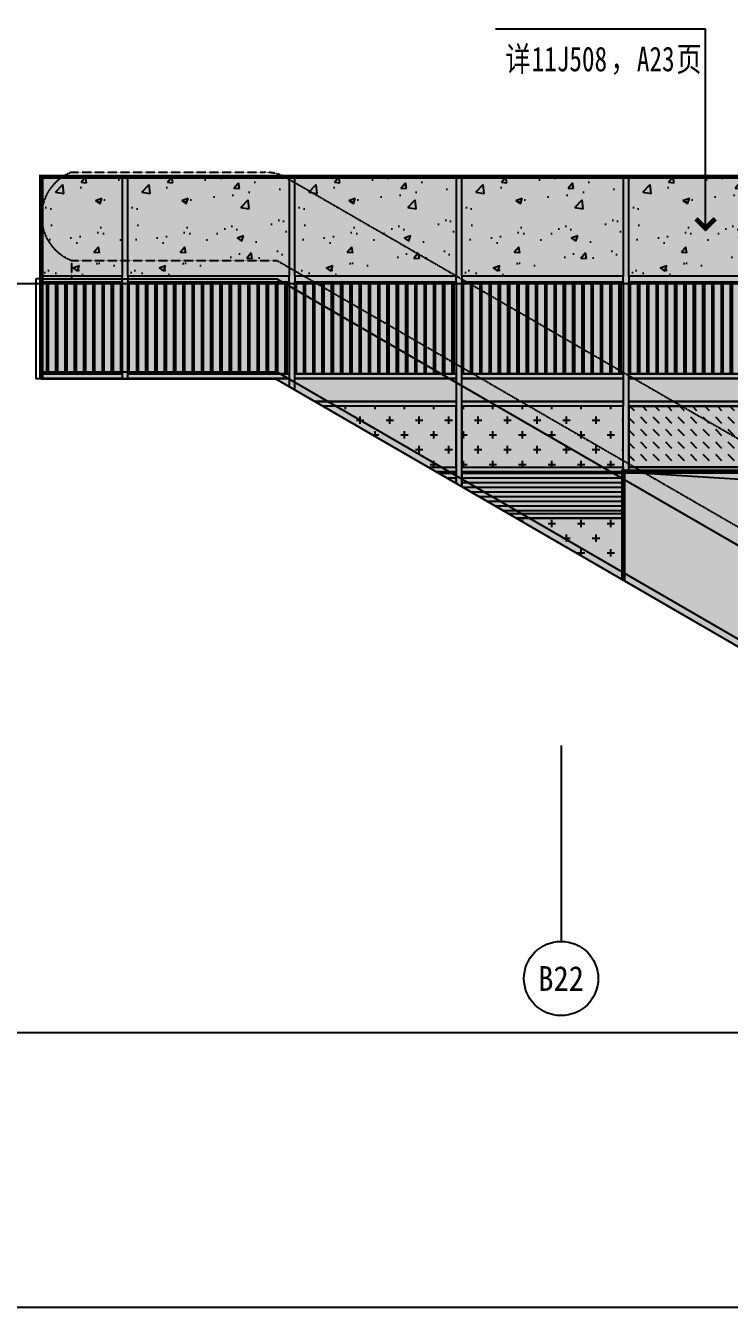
# Model space of a CAD drawing. Extents: x 72637 to 526294, y -245768 to 30884.
# Drawn here: x 281163 to 288746, y -110581 to -96780 of the extents above; entities that cross this region are included whole.
import ezdxf
from ezdxf.enums import TextEntityAlignment as Align
from ezdxf.xclip import XClip

# ---------------------------------------------------------------- set-up
doc = ezdxf.new("R2010")
doc.units = 0
doc.header["$LTSCALE"] = 10
doc.header["$MEASUREMENT"] = 0
doc.header["$XCLIPFRAME"] = 0
doc.linetypes.add('DASH', pattern=[0.35, 0.25, -0.1])
for name, color, linetype in [('$1$05-填充_天正', 26, 'Continuous'), ('01-标注_符号', 200, 'Continuous'), ('01-标注_轴线坐标', 132, 'Continuous'), ('02-TEXT_标注', 130, 'Continuous'), ('02-TEXT_轴号', 7, 'Continuous'), ('05-填充_156', 156, 'Continuous'), ('05-填充_168', 168, 'Continuous'), ('A-C_玻璃幕墙', 140, 'Continuous'), ('A-SUR_看线', 231, 'Continuous'), ('AXIS_TEXT', 7, 'Continuous'), ('E-立面轮廓', 241, 'Continuous')]:
    doc.layers.add(name, color=color, linetype=linetype)
doc.layers.add('04-不打印_辅助线', color=165, linetype='Continuous', plot=False)
doc.styles.add('_TCH_AXIS', font='STXIHEI.TTF', dxfattribs={"width": 0.75})
doc.styles.add('_TCH_LABEL', font='', dxfattribs={"width": 0.75})
doc.styles.add('COMPLEX', font='COMPLEX')
doc.styles.add('logo-3', font='', dxfattribs={"width": 0.8})
doc.styles.get('_TCH_LABEL').set_extended_font_data('SimSun')
doc.styles.get('logo-3').set_extended_font_data('SimSun')
doc.dimstyles.new('副本 ISO-1', dxfattribs={"dimtxt": 2.5, "dimasz": 1.5, "dimexe": 1.25, "dimexo": 0.625, "dimtad": 1, "dimdec": 0, "dimtxsty": 'logo-3', "dimblk": 'ARCHTICK', "dimcen": 2.5, "dimdle": 1, "dimadec": 0, "dimazin": 0, "dimtfac": 1, "dimtdec": 0, "dimtix": 1, "dimtmove": 0, "dimatfit": 3, "dimldrblk": 'AR', "dimfxl": 0, "dimarcsym": 0})

# ---------------------------------------------------------------- blocks, each defined once
blk = doc.blocks.new('*U258')
at = {"layer": '05-填充_156'}
h = blk.add_hatch(dxfattribs=at)
h.set_pattern_fill('_USER', color=256, scale=50, pattern_type=0)
h.set_pattern_definition([(0, (69.99999986825833, 50), (0, 50), [])])
h.paths.add_polyline_path([(0, 50), (869.9999998678509, 50), (869.9999998678509, 500), (0, 500)])
at = {"layer": '05-填充_168'}
h = blk.add_hatch(color=256, dxfattribs=at)
h.dxf.hatch_style = 1
h.paths.add_polyline_path([(869.9999998677927, 1254.999999034146), (-5.820766091346741e-11, 1254.999999034146), (-5.820766091346741e-11, 1504.999999034117), (869.9999998677927, 1504.999999034117)])
for points in [[(869.9999998680837, 1504.999999034117), (0, 1504.999999034117), (0, 1554.999999034117), (869.9999998680837, 1554.999999034117)], [(869.9999998677927, 1254.999999034146), (-5.820766091346741e-11, 1254.999999034146), (-5.820766091346741e-11, 1504.999999034117), (869.9999998677927, 1504.999999034117)], [(869.9999998680837, 1204.999999034117), (0, 1204.999999034117), (0, 1254.999999034117), (869.9999998680837, 1254.999999034117)], [(869.9999998678509, 500), (-2.328306436538696e-10, 500), (-2.328306436538696e-10, 550), (869.9999998678509, 550)], [(0, 50), (869.9999998678509, 50), (869.9999998678509, 500), (0, 500)], [(869.9999998680837, 0), (0, 0), (0, 50), (869.9999998680837, 50)]]:
    blk.add_lwpolyline(points, close=True)
blk = doc.blocks.new('*U381')
at = {"layer": 'A-C_玻璃幕墙'}
blk.add_lwpolyline([(-30, 2264.999999988955), (-30, -2264.999999988955), (30, -2264.999999988955), (30, 2264.999999988955)], dxfattribs=at)
blk = doc.blocks.new('*U382')
at = {"layer": 'A-C_玻璃幕墙', "color": 0, "linetype": 'ByBlock', "lineweight": -2, "transparency": 16777216}
for p in [(0, 0), (1800, 0), (3600, 0)]:
    blk.add_blockref('*U381', p, dxfattribs=at)
blk = doc.blocks.new('*U257')
at = {"layer": '05-填充_156'}
h = blk.add_hatch(dxfattribs=at)
h.set_pattern_fill('_USER', color=256, scale=100, angle=90, pattern_type=0)
h.set_pattern_definition([(90, (-810.0000001327307, 940.0000000184518), (-100, 6.123233995736766e-15), [])])
h.paths.add_polyline_path([(0, 990.0000000184518), (869.9999998675603, 990.0000000184518), (869.9999998675603, 0), (0, 0)])
h = blk.add_hatch(dxfattribs=at)
h.set_pattern_fill('_USER', color=256, scale=100, angle=90, pattern_type=0)
h.set_pattern_definition([(90, (-790.0000001327307, 940.0000000184518), (-100, 6.123233995736766e-15), [])])
h.paths.add_polyline_path([(0, 990.0000000184518), (869.9999998675603, 990.0000000184518), (869.9999998675603, 0), (0, 0)])
for points in [[(869.9999998672693, 1050.000000064087), (0, 1050.000000064087), (0, 2120.00000001883), (869.9999998672693, 2120.00000001883)], [(0, 990.0000000184518), (869.9999998672693, 990.0000000184518), (869.9999998672693, 1050.000000064087), (0, 1050.000000064087)], [(0, 990.0000000184518), (869.9999998675603, 990.0000000184518), (869.9999998675603, 0), (0, 0)]]:
    blk.add_lwpolyline(points, close=True)
blk = doc.blocks.new('*U190')
at = {"layer": '05-填充_156'}
h = blk.add_hatch(dxfattribs=at)
h.set_pattern_fill('_USER', color=256, scale=50, pattern_type=0)
h.set_pattern_definition([(0, (939.9999999998836, 50), (0, 50), [])])
h.paths.add_polyline_path([(0, 50), (1739.999999999476, 50), (1739.999999999476, 500), (0, 500)])
at = {"layer": '05-填充_168'}
h = blk.add_hatch(color=256, dxfattribs=at)
h.dxf.hatch_style = 1
h.paths.add_polyline_path([(1739.999999999418, 1254.999999034146), (-5.820766091346741e-11, 1254.999999034146), (-5.820766091346741e-11, 1504.999999034117), (1739.999999999418, 1504.999999034117)])
for points in [[(1739.999999999709, 1504.999999034117), (0, 1504.999999034117), (0, 1554.999999034117), (1739.999999999709, 1554.999999034117)], [(1739.999999999418, 1254.999999034146), (-5.820766091346741e-11, 1254.999999034146), (-5.820766091346741e-11, 1504.999999034117), (1739.999999999418, 1504.999999034117)], [(1739.999999999709, 1204.999999034117), (0, 1204.999999034117), (0, 1254.999999034117), (1739.999999999709, 1254.999999034117)], [(1739.999999999476, 500), (-2.328306436538696e-10, 500), (-2.328306436538696e-10, 550), (1739.999999999476, 550)], [(0, 50), (1739.999999999476, 50), (1739.999999999476, 500), (0, 500)], [(1739.999999999709, 0), (0, 0), (0, 50), (1739.999999999709, 50)]]:
    blk.add_lwpolyline(points, close=True)
blk = doc.blocks.new('*U378')
at = {"layer": 'A-C_玻璃幕墙', "rotation": 201.4591234524463}
blk.add_blockref('*U190', (525.2520238556317, 1041.881260357506), dxfattribs=at)
blk = doc.blocks.new('*U147')
at = {"layer": '05-填充_156'}
h = blk.add_hatch(dxfattribs=at)
h.set_pattern_fill('CROSS', color=136, scale=100)
h.set_pattern_definition([(0, (-154849.4873644357, 102647.8351074764), (158.75, 158.75), [79.375, -238.125]), (90, (-154809.7998644357, 102608.1476074764), (-158.75, 158.75), [79.375, -238.125])])
h.paths.add_polyline_path([(-2.328306436538696e-10, 3200), (1739.999999999709, 3200), (1739.999999999709, 3854.999999034117), (-2.328306436538696e-10, 3854.999999034117)])
h.paths.add_polyline_path([(0, 2650), (1739.999999999709, 2650), (1739.999999999709, 0), (0, 0)])
for points in [[(-2.328306436538696e-10, 3200), (1739.999999999709, 3200), (1739.999999999709, 3854.999999034117), (-2.328306436538696e-10, 3854.999999034117)], [(0, 2650), (1739.999999999709, 2650), (1739.999999999709, 0), (0, 0)]]:
    blk.add_lwpolyline(points, close=True)
blk = doc.blocks.new('*U383')
at = {"layer": 'A-C_玻璃幕墙'}
blk.add_blockref('*U147', (-869.9999999997381, -1927.499999517066), dxfattribs=at)
blk = doc.blocks.new('*U234')
at = {"layer": '05-填充_156'}
h = blk.add_hatch(dxfattribs=at)
h.set_pattern_fill('_USER', color=256, scale=100, angle=90, pattern_type=0)
h.set_pattern_definition([(90, (60, 940.0000000184518), (-100, 6.123233995736766e-15), [])])
h.paths.add_polyline_path([(0, 990.0000000184518), (1740.000000000291, 990.0000000184518), (1740.000000000291, 0), (0, 0)])
h = blk.add_hatch(dxfattribs=at)
h.set_pattern_fill('_USER', color=256, scale=100, angle=90, pattern_type=0)
h.set_pattern_definition([(90, (80, 940.0000000184518), (-100, 6.123233995736766e-15), [])])
h.paths.add_polyline_path([(0, 990.0000000184518), (1740.000000000291, 990.0000000184518), (1740.000000000291, 0), (0, 0)])
for points in [[(1740, 1050.000000064087), (0, 1050.000000064087), (0, 2120.00000001883), (1740, 2120.00000001883)], [(0, 990.0000000184518), (1740, 990.0000000184518), (1740, 1050.000000064087), (0, 1050.000000064087)], [(0, 990.0000000184518), (1740.000000000291, 990.0000000184518), (1740.000000000291, 0), (0, 0)]]:
    blk.add_lwpolyline(points, close=True)
blk = doc.blocks.new('*U144')
at = {"layer": '05-填充_156'}
h = blk.add_hatch(dxfattribs=at)
h.set_pattern_fill('DASH', color=256, scale=100, angle=315)
h.set_pattern_definition([(315, (-154849.4873644357, 99447.83510747638), (134.7038418160373, -2.842170943040401e-14), [95.25, -95.25])])
h.paths.add_polyline_path([(0, 654.9999990341166), (1739.999999999476, 654.9999990341166), (1739.999999999476, 0), (0, 0)])
blk.add_lwpolyline([(0, 654.9999990341166), (1739.999999999476, 654.9999990341166), (1739.999999999476, 0), (0, 0)], close=True)
blk = doc.blocks.new('hdkjasdhkjsd')
at = {"layer": '$1$05-填充_天正'}
h = blk.add_hatch(dxfattribs=at)
h.set_pattern_fill('混凝土', color=256, scale=100)
h.set_pattern_definition([(49.99999999999999, (178266.3432981073, 148883.911477495), (717.2601826007534, -62.75213498259511), [75, -825]), (355, (178266.3432981073, 148883.911477495), (-138.751333613, 752.1921337000118), [60, -660]), (100.4514, (178326.1149781073, 148878.682137495), (578.5093817140216, 689.4395420609536), [63.74019000000001, -701.142112]), (46.18420000000002, (178266.3432981073, 149083.911477495), (1067.241048625644, -165.5190143290181), [112.4999999999998, -1237.499999999997]), (96.6356, (178355.2800431073, 149070.118170495), (934.6627055487033, 974.1178709004417), [95.610288, -1051.713]), (351.1842, (178266.3432981073, 149083.911477495), (934.6619451336272, 974.1186009253246), [90, -990]), (21, (178366.3432981073, 149033.911477495), (596.9070521184617, -402.6188906653388), [75, -825]), (326.0000000000001, (178366.3432981073, 149033.911477495), (243.3153319215817, 725.150045046853), [60, -660]), (71.4514, (178416.0855311073, 149000.359871495), (840.22262858149, 322.5304967099524), [63.74019000000001, -701.142112]), (37.50000000000001, (178266.3432981073, 148883.911477495), (12.15985531729067, 332.8938538313115), [0, -652, 0, -670, 0, -662.5]), (7.499999999999999, (178266.3432981073, 148883.911477495), (263.0695374421486, 394.4117118823602), [0, -382, 0, -637, 0, -252.5]), (327.5, (178043.3432981073, 148883.911477495), (533.822436172409, -22.55487173437976), [0, -250, 0, -780, 0, -1035]), (317.5, (177943.3432981073, 148883.911477495), (583.1861693423863, 100.1049823323177), [0, -325, 0, -518, 0, -735])])
h.paths.add_polyline_path([(-2763.421869746759, 34233.97876297329), (-1893.421869879472, 34233.97876250111), (-1893.421869879472, 33163.97876349057), (-2763.421869746759, 33163.97876396275)])
h = blk.add_hatch(dxfattribs=at)
h.set_pattern_fill('混凝土', color=256, scale=100)
h.set_pattern_definition([(49.99999999999999, (179196.3432979748, 148883.9114784392), (717.2601826007534, -62.75213498259511), [75, -825]), (355, (179196.3432979748, 148883.9114784392), (-138.751333613, 752.1921337000118), [60, -660]), (100.4514, (179256.1149779748, 148878.6821384392), (578.5093817140216, 689.4395420609536), [63.74019000000001, -701.142112]), (46.18420000000002, (179196.3432979748, 149083.9114784392), (1067.241048625644, -165.5190143290181), [112.4999999999998, -1237.499999999996]), (96.6356, (179285.2800429749, 149070.1181714392), (934.6627055487033, 974.1178709004417), [95.610288, -1051.713]), (351.1842, (179196.3432979748, 149083.9114784392), (934.6619451336272, 974.1186009253246), [90, -990]), (21, (179296.3432979748, 149033.9114784392), (596.9070521184617, -402.6188906653388), [75, -825]), (326.0000000000001, (179296.3432979748, 149033.9114784392), (243.3153319215817, 725.150045046853), [60, -660]), (71.4514, (179346.0855309748, 149000.3598724392), (840.22262858149, 322.5304967099524), [63.74019000000001, -701.142112]), (37.50000000000001, (179196.3432979748, 148883.9114784392), (12.15985531729067, 332.8938538313115), [0, -652, 0, -670, 0, -662.5]), (7.499999999999999, (179196.3432979748, 148883.9114784392), (263.0695374421486, 394.4117118823602), [0, -382, 0, -637, 0, -252.5]), (327.5, (178973.3432979748, 148883.9114784392), (533.822436172409, -22.55487173437976), [0, -250, 0, -780, 0, -1035]), (317.5, (178873.3432979748, 148883.9114784392), (583.1861693423863, 100.1049823323177), [0, -325, 0, -518, 0, -735])])
h.paths.add_polyline_path([(-1833.421869879239, 34233.9787639175), (-93.42186987900641, 34233.97876344532), (-93.42186987900641, 33163.97876443478), (-1833.421869879239, 33163.97876490696)])
h = blk.add_hatch(dxfattribs=at)
h.set_pattern_fill('混凝土', color=256, scale=100)
h.set_pattern_definition([(49.99999999999999, (180996.3432979748, 148883.9114793834), (717.2601826007534, -62.75213498259511), [75, -825]), (355, (180996.3432979748, 148883.9114793834), (-138.751333613, 752.1921337000118), [60, -660]), (100.4514, (181056.1149779748, 148878.6821393835), (578.5093817140216, 689.4395420609536), [63.74019000000001, -701.142112]), (46.18420000000002, (180996.3432979748, 149083.9114793834), (1067.241048625644, -165.5190143290181), [112.4999999999998, -1237.499999999996]), (96.6356, (181085.2800429749, 149070.1181723835), (934.6627055487033, 974.1178709004417), [95.610288, -1051.713]), (351.1842, (180996.3432979748, 149083.9114793834), (934.6619451336272, 974.1186009253246), [90, -990]), (21, (181096.3432979748, 149033.9114793834), (596.9070521184617, -402.6188906653388), [75, -825]), (326.0000000000001, (181096.3432979748, 149033.9114793834), (243.3153319215817, 725.150045046853), [60, -660]), (71.4514, (181146.0855309748, 149000.3598733835), (840.22262858149, 322.5304967099524), [63.74019000000001, -701.142112]), (37.50000000000001, (180996.3432979748, 148883.9114793834), (12.15985531729067, 332.8938538313115), [0, -652, 0, -670, 0, -662.5]), (7.499999999999999, (180996.3432979748, 148883.9114793834), (263.0695374421486, 394.4117118823602), [0, -382, 0, -637, 0, -252.5]), (327.5, (180773.3432979748, 148883.9114793834), (533.822436172409, -22.55487173437976), [0, -250, 0, -780, 0, -1035]), (317.5, (180673.3432979748, 148883.9114793834), (583.1861693423863, 100.1049823323177), [0, -325, 0, -518, 0, -735])])
h.paths.add_polyline_path([(-33.42186987923924, 34233.97876486172), (1706.578130120994, 34233.97876438954), (1706.578130120994, 33163.978765379), (-33.42186987923924, 33163.97876585118)])
h = blk.add_hatch(dxfattribs=at)
h.set_pattern_fill('混凝土', color=256, scale=100)
h.set_pattern_definition([(49.99999999999999, (182796.3432979748, 148883.9114784392), (717.2601826007534, -62.75213498259511), [75, -825]), (355, (182796.3432979748, 148883.9114784392), (-138.751333613, 752.1921337000118), [60, -660]), (100.4514, (182856.1149779748, 148878.6821384392), (578.5093817140216, 689.4395420609536), [63.74019000000001, -701.142112]), (46.18420000000002, (182796.3432979748, 149083.9114784392), (1067.241048625644, -165.5190143290181), [112.4999999999998, -1237.499999999996]), (96.6356, (182885.2800429749, 149070.1181714392), (934.6627055487033, 974.1178709004417), [95.610288, -1051.713]), (351.1842, (182796.3432979748, 149083.9114784392), (934.6619451336272, 974.1186009253246), [90, -990]), (21, (182896.3432979748, 149033.9114784392), (596.9070521184617, -402.6188906653388), [75, -825]), (326.0000000000001, (182896.3432979748, 149033.9114784392), (243.3153319215817, 725.150045046853), [60, -660]), (71.4514, (182946.0855309748, 149000.3598724392), (840.22262858149, 322.5304967099524), [63.74019000000001, -701.142112]), (37.50000000000001, (182796.3432979748, 148883.9114784392), (12.15985531729067, 332.8938538313115), [0, -652, 0, -670, 0, -662.5]), (7.499999999999999, (182796.3432979748, 148883.9114784392), (263.0695374421486, 394.4117118823602), [0, -382, 0, -637, 0, -252.5]), (327.5, (182573.3432979748, 148883.9114784392), (533.822436172409, -22.55487173437976), [0, -250, 0, -780, 0, -1035]), (317.5, (182473.3432979748, 148883.9114784392), (583.1861693423863, 100.1049823323177), [0, -325, 0, -518, 0, -735])])
h.paths.add_polyline_path([(1766.578130120761, 34233.9787639175), (3506.578130120994, 34233.97876344532), (3506.578130120994, 33163.97876443478), (1766.578130120761, 33163.97876490696)])
h = blk.add_hatch(dxfattribs=at)
h.set_pattern_fill('混凝土', color=256, scale=100)
h.set_pattern_definition([(49.99999999999999, (184596.3432979748, 148883.9114784067), (717.2601826007534, -62.75213498259511), [75, -825]), (355, (184596.3432979748, 148883.9114784067), (-138.751333613, 752.1921337000118), [60, -660]), (100.4514, (184656.1149779748, 148878.6821384067), (578.5093817140216, 689.4395420609536), [63.74019000000001, -701.142112]), (46.18420000000002, (184596.3432979748, 149083.9114784067), (1067.241048625644, -165.5190143290181), [112.4999999999998, -1237.499999999996]), (96.6356, (184685.2800429749, 149070.1181714067), (934.6627055487033, 974.1178709004417), [95.610288, -1051.713]), (351.1842, (184596.3432979748, 149083.9114784067), (934.6619451336272, 974.1186009253246), [90, -990]), (21, (184696.3432979748, 149033.9114784067), (596.9070521184617, -402.6188906653388), [75, -825]), (326.0000000000001, (184696.3432979748, 149033.9114784067), (243.3153319215817, 725.150045046853), [60, -660]), (71.4514, (184746.0855309748, 149000.3598724067), (840.22262858149, 322.5304967099524), [63.74019000000001, -701.142112]), (37.50000000000001, (184596.3432979748, 148883.9114784067), (12.15985531729067, 332.8938538313115), [0, -652, 0, -670, 0, -662.5]), (7.499999999999999, (184596.3432979748, 148883.9114784067), (263.0695374421486, 394.4117118823602), [0, -382, 0, -637, 0, -252.5]), (327.5, (184373.3432979748, 148883.9114784067), (533.822436172409, -22.55487173437976), [0, -250, 0, -780, 0, -1035]), (317.5, (184273.3432979748, 148883.9114784067), (583.1861693423863, 100.1049823323177), [0, -325, 0, -518, 0, -735])])
h.paths.add_polyline_path([(3566.578130120761, 34233.97876388494), (5306.578130120994, 34233.97876341276), (5306.578130120994, 33163.97876440221), (3566.578130120761, 33163.97876487439)])
at = {"layer": '05-填充_168'}
h = blk.add_hatch(color=256, dxfattribs=at)
h.dxf.hatch_style = 1
h.paths.add_polyline_path([(5306.578130120295, 31813.97876342657), (3566.578130120819, 31813.97876342657), (3566.578130120819, 32063.97876342654), (5306.578130120295, 32063.97876342654)])
at = {"layer": 'A-C_玻璃幕墙'}
for points in [[(5306.578130120586, 32063.97876342654), (3566.578130120877, 32063.97876342654), (3566.578130120877, 32113.97876342654), (5306.578130120586, 32113.97876342654)], [(5306.578130120295, 31813.97876342657), (3566.578130120819, 31813.97876342657), (3566.578130120819, 32063.97876342654), (5306.578130120295, 32063.97876342654)], [(5306.578130120586, 31763.97876342654), (3566.578130120877, 31763.97876342654), (3566.578130120877, 31813.97876342654), (5306.578130120586, 31813.97876342654)], [(3566.57813012111, 31108.97876344847), (5306.578130121052, 31108.97876344847), (5306.578130121052, 31763.97876248258), (3566.57813012111, 31763.97876248258)], [(3506.578130120353, 31058.97876439242), (11101.01843945635, 30583.97876250408), (11836.57813028351, 27583.97876627975), (3506.578130120353, 27583.97876627975)], [(11836.57813028374, 31058.97876439244), (3506.578130120353, 31058.97876439244), (3506.578130120353, 27583.97876250395), (11836.57813028374, 27583.97876250395)], [(5306.578130120353, 31058.97876439242), (3566.578130120644, 31058.97876439242), (3566.578130120644, 31108.97876439242), (5306.578130120353, 31108.97876439242)]]:
    blk.add_lwpolyline(points, close=True, dxfattribs=at)
at = {"color": 0, "linetype": 'ByBlock', "lineweight": -2, "transparency": 16777216, "rotation": 158.540876547554}
for p in [(-963.4218698793557, 31336.47876390944), (836.5781301206443, 31336.47876390946)]:
    blk.add_blockref('*U378', p, dxfattribs=at)
at = {"layer": 'A-C_玻璃幕墙'}
for name, p in [('*U257', (-2763.421869746759, 32113.97876342655)), ('*U234', (-1833.421869879006, 32113.97876342657)), ('*U234', (-33.42186987900641, 32113.97876342657)), ('*U234', (1766.578130120994, 32113.97876342657)), ('*U234', (3566.578130120994, 32113.97876244978)), ('*U258', (-2763.421869747224, 30558.97876439245)), ('*U382', (-1863.421869879123, 29848.97875870985)), ('*U190', (1766.578130120877, 30558.97876439242)), ('*U147', (1766.578130121343, 27908.97876344847)), ('*U144', (3566.57813012047, 31108.97876439242))]:
    blk.add_blockref(name, p, dxfattribs=at)
at = {"layer": 'A-C_玻璃幕墙', "color": 0, "linetype": 'ByBlock', "lineweight": -2, "transparency": 16777216}
blk.add_blockref('*U383', (836.57813012111, 29836.47876296553), dxfattribs=at)
blk = doc.blocks.new('asdqwdsadasd')
at = {"linetype": 'DASH'}
for p, q in [((-2724.439815332647, 27281.13589122931), (-646.7459431674215, 27281.13589122931)), ((-396.7459431674215, 27214.14859312153), (8984.085231271863, 21798.12318933655)), ((-2724.439815332706, 26331.13589122929), (-2724.439815332706, 26131.13589122931)), ((-2724.439815332647, 26331.13589122931), (-512.7713469518349, 26331.13589122929)), ((-512.7713469518349, 26331.13589122931), (9100.110635056277, 20781.13589122877))]:
    blk.add_line(p, q, dxfattribs=at)
for p, q in [((-3039.889364943723, 26131.13589122931), (-3109.889364943723, 26131.13589122931)), ((-3109.889364943723, 26131.13589122931), (-3109.889364943723, 25061.13589122931)), ((-3049.889364943723, 26131.13589122931), (-512.7713469518349, 26131.13589122932)), ((-3039.889364943723, 26131.13589122931), (-3039.889364943723, 25131.13589122931)), ((-512.7713469518349, 26131.13589122932), (9100.110635056277, 20581.13589122877)), ((-3039.889364943723, 25131.13589122931), (-512.7359495454002, 25131.13589122931)), ((-512.7359495454002, 25131.13589122931), (9086.578130253474, 19573.69846884036)), ((-3109.889364943723, 25061.13589122931), (-531.537126739102, 25061.13589122931)), ((-531.537126739102, 25061.13589122931), (9067.776953059714, 19503.69846884035))]:
    blk.add_line(p, q)
blk.add_lwpolyline([(-2724.439815332647, 27281.13589122931, 0.6851569465495078), (-2724.439815332647, 26331.13589122929, 0.1681287581428527)], format="xyb", dxfattribs=at)
blk.add_arc((-646.7459431674215, 26781.13589122931), 500, 59.99999999993758, 90, dxfattribs=at)
blk = doc.blocks.new('_ArchTick')
at = {"color": 0, "linetype": 'ByBlock', "const_width": 0.4}
blk.add_lwpolyline([(-0.5, -0.5), (0.5, 0.5)], dxfattribs=at)
blk = doc.blocks.new('*X11')
at = {"color": 0}
for p, q in [((-1012.31157476132, 1692.722126533868), (-1012.31157476132, 1692.722633322092)), ((-1012.311522380892, 1692.72268570252), (-1012.283849658768, 1692.72268570252)), ((-1012.311133929974, 1692.72168570252), (-1012.282849658771, 1692.72168570252)), ((-1012.31057476132, 1692.721126533864), (-1012.31057476132, 1692.723633322089)), ((-1012.310522380889, 1692.72368570252), (-1012.284849658764, 1692.72368570252)), ((-1012.310133929977, 1692.72068570252), (-1012.281849658774, 1692.72068570252)), ((-1012.30957476132, 1692.720126533861), (-1012.30957476132, 1692.724633322086)), ((-1012.309522380886, 1692.72468570252), (-1012.285849658761, 1692.72468570252)), ((-1012.30913392998, 1692.71968570252), (-1012.280849658777, 1692.71968570252)), ((-1012.30857476132, 1692.719126533858), (-1012.30857476132, 1692.725633322083)), ((-1012.308522380883, 1692.72568570252), (-1012.286849658758, 1692.72568570252)), ((-1012.308133929983, 1692.71868570252), (-1012.27984965878, 1692.71868570252)), ((-1012.30757476132, 1692.718126533855), (-1012.30757476132, 1692.72663332208)), ((-1012.30752238088, 1692.72668570252), (-1012.287849658755, 1692.72668570252)), ((-1012.307133929986, 1692.71768570252), (-1012.278849658783, 1692.71768570252)), ((-1012.30657476132, 1692.717126533852), (-1012.30657476132, 1692.727633322077)), ((-1012.306522380877, 1692.72768570252), (-1012.288849658752, 1692.72768570252)), ((-1012.30557476132, 1692.716126533849), (-1012.30557476132, 1692.728633322074)), ((-1012.305522380873, 1692.72868570252), (-1012.289849658749, 1692.72868570252)), ((-1012.30457476132, 1692.715126533845), (-1012.30457476132, 1692.72963332207)), ((-1012.30452238087, 1692.72968570252), (-1012.290849658746, 1692.72968570252)), ((-1012.30357476132, 1692.714126533842), (-1012.30357476132, 1692.730633322067)), ((-1012.303522380867, 1692.73068570252), (-1012.291849658742, 1692.73068570252)), ((-1012.30257476132, 1692.713126533839), (-1012.30257476132, 1692.731633322064)), ((-1012.302522380864, 1692.73168570252), (-1012.292849658739, 1692.73168570252)), ((-1012.30157476132, 1692.712126533836), (-1012.30157476132, 1692.732633322061)), ((-1012.301522380861, 1692.73268570252), (-1012.293849658736, 1692.73268570252)), ((-1012.30057476132, 1692.711126533833), (-1012.30057476132, 1692.733633322058)), ((-1012.300522380858, 1692.73368570252), (-1012.294849658733, 1692.73368570252)), ((-1012.29957476132, 1692.71012653383), (-1012.29957476132, 1692.734633322055)), ((-1012.299522380855, 1692.73468570252), (-1012.29584965873, 1692.73468570252)), ((-1012.29857476132, 1692.709126533827), (-1012.29857476132, 1692.735633322052)), ((-1012.298522380851, 1692.73568570252), (-1012.296849658727, 1692.73568570252)), ((-1012.29757476132, 1692.708126533824), (-1012.29757476132, 1692.736410805115)), ((-1012.29657476132, 1692.70712653382), (-1012.29657476132, 1692.735410805112)), ((-1012.29557476132, 1692.706126533817), (-1012.29557476132, 1692.734410805109)), ((-1012.29457476132, 1692.705126533814), (-1012.29457476132, 1692.733410805106)), ((-1012.29357476132, 1692.704126533811), (-1012.29357476132, 1692.732410805103)), ((-1012.29257476132, 1692.703126533808), (-1012.29257476132, 1692.7314108051)), ((-1012.29157476132, 1692.702126533805), (-1012.29157476132, 1692.730410805096)), ((-1012.29057476132, 1692.701126533802), (-1012.29057476132, 1692.729410805093)), ((-1012.28957476132, 1692.700126533799), (-1012.28957476132, 1692.72841080509)), ((-1012.28857476132, 1692.699126533795), (-1012.28857476132, 1692.727410805087)), ((-1012.28757476132, 1692.698126533792), (-1012.28757476132, 1692.726410805084)), ((-1012.28657476132, 1692.697126533789), (-1012.28657476132, 1692.725410805081)), ((-1012.28557476132, 1692.696126533786), (-1012.28557476132, 1692.724410805078)), ((-1012.28457476132, 1692.695126533783), (-1012.28457476132, 1692.723410805075)), ((-1012.28357476132, 1692.69412653378), (-1012.28357476132, 1692.722410805071)), ((-1012.28257476132, 1692.693126533777), (-1012.28257476132, 1692.721410805068)), ((-1012.28157476132, 1692.692126533773), (-1012.28157476132, 1692.720410805065)), ((-1012.28057476132, 1692.69112653377), (-1012.28057476132, 1692.719410805062)), ((-1012.27957476132, 1692.690126533767), (-1012.27957476132, 1692.718410805059)), ((-1012.27857476132, 1692.689126533764), (-1012.27857476132, 1692.717410805056)), ((-1012.306133929989, 1692.71668570252), (-1012.277849658786, 1692.71668570252)), ((-1012.305133929993, 1692.71568570252), (-1012.27684965879, 1692.71568570252)), ((-1012.304133929995, 1692.71468570252), (-1012.275849658792, 1692.71468570252)), ((-1012.303133929999, 1692.71368570252), (-1012.274849658796, 1692.71368570252)), ((-1012.302133930002, 1692.71268570252), (-1012.273849658799, 1692.71268570252)), ((-1012.301133930005, 1692.71168570252), (-1012.272849658802, 1692.71168570252)), ((-1012.300133930008, 1692.71068570252), (-1012.271849658805, 1692.71068570252)), ((-1012.299133930011, 1692.70968570252), (-1012.270849658808, 1692.70968570252)), ((-1012.298133930014, 1692.70868570252), (-1012.269849658811, 1692.70868570252)), ((-1012.29757476132, 1692.603378601378), (-1012.29757476132, 1692.631662872483)), ((-1012.297551931283, 1692.63168570252), (-1012.269267659893, 1692.63168570252)), ((-1012.297133930018, 1692.70768570252), (-1012.268849658815, 1692.70768570252)), ((-1012.29657476132, 1692.604378601367), (-1012.29657476132, 1692.632662872473)), ((-1012.296551931272, 1692.63268570252), (-1012.268267659883, 1692.63268570252)), ((-1012.296133930021, 1692.70668570252), (-1012.267849658818, 1692.70668570252)), ((-1012.29557476132, 1692.605378601357), (-1012.29557476132, 1692.633662872463)), ((-1012.295551931262, 1692.63368570252), (-1012.267267659873, 1692.63368570252)), ((-1012.295133930024, 1692.70568570252), (-1012.266849658821, 1692.70568570252)), ((-1012.29457476132, 1692.606378601347), (-1012.29457476132, 1692.634662872453)), ((-1012.294551931252, 1692.63468570252), (-1012.266267659863, 1692.63468570252)), ((-1012.294133930027, 1692.70468570252), (-1012.265849658824, 1692.70468570252)), ((-1012.29357476132, 1692.607378601337), (-1012.29357476132, 1692.635662872442)), ((-1012.293551931242, 1692.63568570252), (-1012.265267659852, 1692.63568570252)), ((-1012.29313393003, 1692.70368570252), (-1012.264849658827, 1692.70368570252)), ((-1012.29257476132, 1692.608378601327), (-1012.29257476132, 1692.636662872432)), ((-1012.292551931232, 1692.63668570252), (-1012.264267659843, 1692.63668570252)), ((-1012.292133930033, 1692.70268570252), (-1012.26384965883, 1692.70268570252)), ((-1012.29157476132, 1692.609378601317), (-1012.29157476132, 1692.637662872422)), ((-1012.291551931222, 1692.63768570252), (-1012.263267659832, 1692.63768570252)), ((-1012.291133930036, 1692.70168570252), (-1012.262849658833, 1692.70168570252)), ((-1012.29057476132, 1692.610378601307), (-1012.29057476132, 1692.638662872412)), ((-1012.290551931212, 1692.63868570252), (-1012.262267659822, 1692.63868570252)), ((-1012.290133930039, 1692.70068570252), (-1012.261849658836, 1692.70068570252)), ((-1012.28957476132, 1692.611378601297), (-1012.28957476132, 1692.639662872402)), ((-1012.289551931202, 1692.63968570252), (-1012.261267659812, 1692.63968570252)), ((-1012.289133930043, 1692.69968570252), (-1012.26084965884, 1692.69968570252)), ((-1012.28857476132, 1692.612378601287), (-1012.28857476132, 1692.640662872392)), ((-1012.288551931192, 1692.64068570252), (-1012.260267659802, 1692.64068570252)), ((-1012.288133930046, 1692.69868570252), (-1012.259849658843, 1692.69868570252)), ((-1012.28757476132, 1692.613378601277), (-1012.28757476132, 1692.641662872382)), ((-1012.287551931182, 1692.64168570252), (-1012.259267659792, 1692.64168570252)), ((-1012.287133930049, 1692.69768570252), (-1012.258849658846, 1692.69768570252)), ((-1012.28657476132, 1692.614378601267), (-1012.28657476132, 1692.642662872372)), ((-1012.286551931172, 1692.64268570252), (-1012.258267659782, 1692.64268570252)), ((-1012.286133930052, 1692.69668570252), (-1012.257849658849, 1692.69668570252)), ((-1012.28557476132, 1692.615378601257), (-1012.28557476132, 1692.643662872362)), ((-1012.285551931162, 1692.64368570252), (-1012.257267659772, 1692.64368570252)), ((-1012.285133930055, 1692.69568570252), (-1012.256849658852, 1692.69568570252)), ((-1012.28457476132, 1692.616378601247), (-1012.28457476132, 1692.644662872352)), ((-1012.284551931152, 1692.64468570252), (-1012.256267659762, 1692.64468570252)), ((-1012.284133930058, 1692.69468570252), (-1012.255849658855, 1692.69468570252)), ((-1012.28357476132, 1692.617378601237), (-1012.28357476132, 1692.645662872342)), ((-1012.283551931142, 1692.64568570252), (-1012.255267659752, 1692.64568570252)), ((-1012.283133930061, 1692.69368570252), (-1012.254849658858, 1692.69368570252)), ((-1012.28257476132, 1692.618378601227), (-1012.28257476132, 1692.646662872332)), ((-1012.282551931132, 1692.64668570252), (-1012.254267659742, 1692.64668570252)), ((-1012.282133930065, 1692.69268570252), (-1012.253849658861, 1692.69268570252)), ((-1012.28157476132, 1692.619378601217), (-1012.28157476132, 1692.647662872322)), ((-1012.281551931122, 1692.64768570252), (-1012.253267659732, 1692.64768570252)), ((-1012.281133930068, 1692.69168570252), (-1012.252849658865, 1692.69168570252)), ((-1012.28057476132, 1692.620378601207), (-1012.28057476132, 1692.648662872312)), ((-1012.280551931111, 1692.64868570252), (-1012.252267659721, 1692.64868570252)), ((-1012.280133930071, 1692.69068570252), (-1012.251849658868, 1692.69068570252)), ((-1012.27957476132, 1692.621378601197), (-1012.27957476132, 1692.649662872302)), ((-1012.279551931101, 1692.64968570252), (-1012.251267659712, 1692.64968570252)), ((-1012.279133930074, 1692.68968570252), (-1012.250849658871, 1692.68968570252)), ((-1012.27857476132, 1692.622378601186), (-1012.27857476132, 1692.650662872291)), ((-1012.278551931091, 1692.65068570252), (-1012.250267659701, 1692.65068570252)), ((-1012.278133930077, 1692.68868570252), (-1012.249849658874, 1692.68868570252)), ((-1012.27757476132, 1692.688126533761), (-1012.27757476132, 1692.716410805053)), ((-1012.27757476132, 1692.623378601176), (-1012.27757476132, 1692.651662872281)), ((-1012.277551931081, 1692.65168570252), (-1012.249267659691, 1692.65168570252)), ((-1012.27713393008, 1692.68768570252), (-1012.248849658877, 1692.68768570252)), ((-1012.27657476132, 1692.687126533758), (-1012.27657476132, 1692.715410805049)), ((-1012.27657476132, 1692.624378601166), (-1012.27657476132, 1692.652662872271)), ((-1012.276551931071, 1692.65268570252), (-1012.248267659681, 1692.65268570252)), ((-1012.276133930083, 1692.68668570252), (-1012.24784965888, 1692.68668570252)), ((-1012.27557476132, 1692.686126533755), (-1012.27557476132, 1692.714410805046)), ((-1012.27557476132, 1692.625378601156), (-1012.27557476132, 1692.653662872261)), ((-1012.275551931061, 1692.65368570252), (-1012.247267659671, 1692.65368570252)), ((-1012.275133930086, 1692.68568570252), (-1012.246849658883, 1692.68568570252)), ((-1012.27457476132, 1692.685126533751), (-1012.27457476132, 1692.713410805043)), ((-1012.27457476132, 1692.626378601146), (-1012.27457476132, 1692.654662872251)), ((-1012.274551931051, 1692.65468570252), (-1012.246267659661, 1692.65468570252)), ((-1012.27413393009, 1692.68468570252), (-1012.245849658887, 1692.68468570252)), ((-1012.27357476132, 1692.684126533748), (-1012.27357476132, 1692.71241080504)), ((-1012.27357476132, 1692.627378601136), (-1012.27357476132, 1692.655662872241)), ((-1012.273551931041, 1692.65568570252), (-1012.245267659651, 1692.65568570252)), ((-1012.273133930093, 1692.68368570252), (-1012.24484965889, 1692.68368570252)), ((-1012.27257476132, 1692.683126533745), (-1012.27257476132, 1692.711410805037)), ((-1012.27257476132, 1692.628378601126), (-1012.27257476132, 1692.656662872231)), ((-1012.272551931031, 1692.65668570252), (-1012.244267659641, 1692.65668570252)), ((-1012.272133930096, 1692.68268570252), (-1012.243849658893, 1692.68268570252)), ((-1012.27157476132, 1692.682126533742), (-1012.27157476132, 1692.710410805034)), ((-1012.27157476132, 1692.629378601116), (-1012.27157476132, 1692.657662872221)), ((-1012.271551931021, 1692.65768570252), (-1012.243267659631, 1692.65768570252)), ((-1012.271133930099, 1692.68168570252), (-1012.242849658896, 1692.68168570252)), ((-1012.27057476132, 1692.681126533739), (-1012.27057476132, 1692.709410805031)), ((-1012.27057476132, 1692.630378601106), (-1012.27057476132, 1692.658662872211)), ((-1012.270551931011, 1692.65868570252), (-1012.242267659621, 1692.65868570252)), ((-1012.270133930102, 1692.68068570252), (-1012.241849658899, 1692.68068570252)), ((-1012.26957476132, 1692.680126533736), (-1012.26957476132, 1692.708410805027)), ((-1012.26957476132, 1692.631378601096), (-1012.26957476132, 1692.659662872201)), ((-1012.269551931001, 1692.65968570252), (-1012.241267659611, 1692.65968570252)), ((-1012.269133930105, 1692.67968570252), (-1012.240849658902, 1692.67968570252)), ((-1012.26857476132, 1692.679126533733), (-1012.26857476132, 1692.707410805024)), ((-1012.26857476132, 1692.632378601086), (-1012.26857476132, 1692.660662872191)), ((-1012.26855193099, 1692.66068570252), (-1012.240267659601, 1692.66068570252)), ((-1012.268133930109, 1692.67868570252), (-1012.239849658905, 1692.67868570252)), ((-1012.26757476132, 1692.678126533729), (-1012.26757476132, 1692.706410805021)), ((-1012.26757476132, 1692.633378601076), (-1012.26757476132, 1692.661662872181)), ((-1012.26755193098, 1692.66168570252), (-1012.239267659591, 1692.66168570252)), ((-1012.267133930112, 1692.67768570252), (-1012.238849658909, 1692.67768570252)), ((-1012.26657476132, 1692.677126533727), (-1012.26657476132, 1692.705410805018)), ((-1012.26657476132, 1692.634378601065), (-1012.26657476132, 1692.662662872171)), ((-1012.26655193097, 1692.66268570252), (-1012.238267659581, 1692.66268570252)), ((-1012.266133930115, 1692.67668570252), (-1012.237849658912, 1692.67668570252)), ((-1012.26557476132, 1692.676126533723), (-1012.26557476132, 1692.704410805015)), ((-1012.26557476132, 1692.635378601056), (-1012.26557476132, 1692.663662872161)), ((-1012.26555193096, 1692.66368570252), (-1012.237267659571, 1692.66368570252)), ((-1012.265133930118, 1692.67568570252), (-1012.236849658915, 1692.67568570252)), ((-1012.26457476132, 1692.67512653372), (-1012.26457476132, 1692.703410805012)), ((-1012.26457476132, 1692.636378601045), (-1012.26457476132, 1692.664662872151)), ((-1012.26455193095, 1692.66468570252), (-1012.236267659561, 1692.66468570252)), ((-1012.264133930121, 1692.67468570252), (-1012.235849658918, 1692.67468570252)), ((-1012.26357476132, 1692.674126533717), (-1012.26357476132, 1692.702410805009)), ((-1012.26357476132, 1692.637378601035), (-1012.26357476132, 1692.665662872141)), ((-1012.26355193094, 1692.66568570252), (-1012.235267659551, 1692.66568570252)), ((-1012.263133930124, 1692.67368570252), (-1012.234849658921, 1692.67368570252)), ((-1012.26257476132, 1692.673126533714), (-1012.26257476132, 1692.701410805006)), ((-1012.26257476132, 1692.638378601025), (-1012.26257476132, 1692.66666287213)), ((-1012.26255193093, 1692.66668570252), (-1012.234267659541, 1692.66668570252)), ((-1012.262133930127, 1692.67268570252), (-1012.233849658924, 1692.67268570252)), ((-1012.26157476132, 1692.672126533711), (-1012.26157476132, 1692.700410805003)), ((-1012.26157476132, 1692.639378601015), (-1012.26157476132, 1692.66766287212)), ((-1012.26155193092, 1692.66768570252), (-1012.23326765953, 1692.66768570252)), ((-1012.26113393013, 1692.67168570252), (-1012.232849658927, 1692.67168570252)), ((-1012.26057476132, 1692.671126533708), (-1012.26057476132, 1692.699410804999)), ((-1012.26057476132, 1692.640378601005), (-1012.26057476132, 1692.66866287211)), ((-1012.26055193091, 1692.66868570252), (-1012.23226765952, 1692.66868570252)), ((-1012.260133930134, 1692.67068570252), (-1012.231849658931, 1692.67068570252)), ((-1012.25957476132, 1692.670126533704), (-1012.25957476132, 1692.698410804996)), ((-1012.25957476132, 1692.641378600995), (-1012.25957476132, 1692.6696628721)), ((-1012.2595519309, 1692.66968570252), (-1012.23126765951, 1692.66968570252)), ((-1012.25857476132, 1692.642378600985), (-1012.25857476132, 1692.697410804993)), ((-1012.25757476132, 1692.643378600975), (-1012.25757476132, 1692.69641080499)), ((-1012.25657476132, 1692.644378600965), (-1012.25657476132, 1692.695410804987)), ((-1012.25557476132, 1692.645378600955), (-1012.25557476132, 1692.694410804984)), ((-1012.25457476132, 1692.646378600945), (-1012.25457476132, 1692.69341080498)), ((-1012.25357476132, 1692.647378600935), (-1012.25357476132, 1692.692410804977)), ((-1012.25257476132, 1692.648378600925), (-1012.25257476132, 1692.691410804974)), ((-1012.25157476132, 1692.649378600915), (-1012.25157476132, 1692.690410804971)), ((-1012.25057476132, 1692.650378600905), (-1012.25057476132, 1692.689410804968)), ((-1012.24957476132, 1692.651378600895), (-1012.24957476132, 1692.688410804965)), ((-1012.24857476132, 1692.652378600885), (-1012.24857476132, 1692.687410804962)), ((-1012.24757476132, 1692.653378600874), (-1012.24757476132, 1692.686410804959)), ((-1012.24657476132, 1692.654378600864), (-1012.24657476132, 1692.685410804955)), ((-1012.24557476132, 1692.655378600854), (-1012.24557476132, 1692.684410804952)), ((-1012.24457476132, 1692.656378600844), (-1012.24457476132, 1692.683410804949)), ((-1012.24357476132, 1692.657378600834), (-1012.24357476132, 1692.682410804946)), ((-1012.24257476132, 1692.658378600824), (-1012.24257476132, 1692.681410804943)), ((-1012.24157476132, 1692.659378600814), (-1012.24157476132, 1692.68041080494)), ((-1012.24057476132, 1692.660378600804), (-1012.24057476132, 1692.679410804937)), ((-1012.23957476132, 1692.661378600794), (-1012.23957476132, 1692.678410804933)), ((-1012.23857476132, 1692.662378600784), (-1012.23857476132, 1692.67741080493)), ((-1012.23757476132, 1692.663378600774), (-1012.23757476132, 1692.676410804927)), ((-1012.23657476132, 1692.664378600764), (-1012.23657476132, 1692.675410804924)), ((-1012.23557476132, 1692.665378600754), (-1012.23557476132, 1692.674410804921)), ((-1012.23457476132, 1692.666378600743), (-1012.23457476132, 1692.673410804918)), ((-1012.23357476132, 1692.667378600733), (-1012.23357476132, 1692.672410804915)), ((-1012.23257476132, 1692.668378600723), (-1012.23257476132, 1692.671410804912)), ((-1012.23157476132, 1692.669378600713), (-1012.23157476132, 1692.670410804908)), ((-1012.31157476132, 1692.617156083707), (-1012.31157476132, 1692.617662872624)), ((-1012.311551931424, 1692.61768570252), (-1012.283267660034, 1692.61768570252)), ((-1012.311104380138, 1692.61668570252), (-1012.284267660044, 1692.61668570252)), ((-1012.31057476132, 1692.616156083696), (-1012.31057476132, 1692.618662872614)), ((-1012.310551931414, 1692.61868570252), (-1012.282267660024, 1692.61868570252)), ((-1012.310104380148, 1692.61568570252), (-1012.285267660054, 1692.61568570252)), ((-1012.30957476132, 1692.615156083686), (-1012.30957476132, 1692.619662872604)), ((-1012.309551931403, 1692.61968570252), (-1012.281267660013, 1692.61968570252)), ((-1012.309104380158, 1692.61468570252), (-1012.286267660064, 1692.61468570252)), ((-1012.30857476132, 1692.614156083676), (-1012.30857476132, 1692.620662872594)), ((-1012.308551931393, 1692.62068570252), (-1012.280267660003, 1692.62068570252)), ((-1012.308104380168, 1692.61368570252), (-1012.287267660074, 1692.61368570252)), ((-1012.30757476132, 1692.613156083666), (-1012.30757476132, 1692.621662872584)), ((-1012.307551931383, 1692.62168570252), (-1012.279267659993, 1692.62168570252)), ((-1012.307104380178, 1692.61268570252), (-1012.288267660084, 1692.61268570252)), ((-1012.30657476132, 1692.612156083656), (-1012.30657476132, 1692.622662872573)), ((-1012.306551931373, 1692.62268570252), (-1012.278267659983, 1692.62268570252)), ((-1012.306104380189, 1692.61168570252), (-1012.289267660094, 1692.61168570252)), ((-1012.30557476132, 1692.611156083646), (-1012.30557476132, 1692.623662872563)), ((-1012.305551931363, 1692.62368570252), (-1012.277267659973, 1692.62368570252)), ((-1012.305104380199, 1692.61068570252), (-1012.290267660104, 1692.61068570252)), ((-1012.30457476132, 1692.610156083636), (-1012.30457476132, 1692.624662872553)), ((-1012.304551931353, 1692.62468570252), (-1012.276267659963, 1692.62468570252)), ((-1012.304104380209, 1692.60968570252), (-1012.291267660114, 1692.60968570252)), ((-1012.30357476132, 1692.609156083626), (-1012.30357476132, 1692.625662872543)), ((-1012.303551931343, 1692.62568570252), (-1012.275267659953, 1692.62568570252)), ((-1012.303104380219, 1692.60868570252), (-1012.292267660124, 1692.60868570252)), ((-1012.30257476132, 1692.608156083616), (-1012.30257476132, 1692.626662872533)), ((-1012.302551931333, 1692.62668570252), (-1012.274267659943, 1692.62668570252)), ((-1012.302104380229, 1692.60768570252), (-1012.293267660134, 1692.60768570252)), ((-1012.30157476132, 1692.607156083606), (-1012.30157476132, 1692.627662872523)), ((-1012.301551931323, 1692.62768570252), (-1012.273267659933, 1692.62768570252)), ((-1012.301104380239, 1692.60668570252), (-1012.294267660144, 1692.60668570252)), ((-1012.30057476132, 1692.606156083596), (-1012.30057476132, 1692.628662872513)), ((-1012.300551931313, 1692.62868570252), (-1012.272267659923, 1692.62868570252)), ((-1012.300104380249, 1692.60568570252), (-1012.295267660154, 1692.60568570252)), ((-1012.29957476132, 1692.605156083585), (-1012.29957476132, 1692.629662872503)), ((-1012.299551931303, 1692.62968570252), (-1012.271267659913, 1692.62968570252)), ((-1012.299104380259, 1692.60468570252), (-1012.296267660165, 1692.60468570252)), ((-1012.29857476132, 1692.604156083575), (-1012.29857476132, 1692.630662872493)), ((-1012.298551931293, 1692.63068570252), (-1012.270267659903, 1692.63068570252)), ((-1012.298104380269, 1692.60368570252), (-1012.297267660174, 1692.60368570252))]:
    blk.add_line(p, q, dxfattribs=at)
blk = doc.blocks.new('A-ARROW')
blk.add_lwpolyline([(0.08076949655833232, 0.05248522463989502), (0.06662736100543044, 0.06662736033490545), (0, 0), (0.06662736056614448, -0.06662736077464616), (0.08076949621181484, -0.0524852251730863), (0.02828427129634292, -9.322321039543498e-11)], close=True)
at = {"rotation": 180}
blk.add_blockref('*X11', (-1012.23105865922, 1692.669894702808), dxfattribs=at)
blk = doc.blocks.new('AR')
at = {"xscale": -21.59999999986031, "yscale": 21.59999999999127, "zscale": 21.6, "rotation": 359.9999997162888}
blk.add_blockref('A-ARROW', (0.001504802076169653, -0.001504802079580259), dxfattribs=at)
blk = doc.blocks.new('_AXISO')
blk.add_circle((0, 0), 0.5)
at = {"layer": 'AXIS_TEXT', "style": 'COMPLEX', "width": 1.041666666666667}
blk.add_attdef('A', text='', height=0.56, dxfattribs=at).set_placement((-0.25, -0.28), (0.25, -0.28), align=Align.FIT)

msp = doc.modelspace()

# ---------------------------------------------------------------- linework, layer by layer
at = {"layer": '01-标注_符号'}
msp.add_line((288489.6147224767, -96817.07175720803), (286226.62650515, -96817.07175720803), dxfattribs=at)
at = {"layer": '01-标注_轴线坐标'}
msp.add_line((286933.1130262142, -104530.9136416835), (286933.1130262142, -106640.2648656277), dxfattribs=at)
at = {"layer": '04-不打印_辅助线'}
for points in [[(276006.8762218398, -86708.11251289013), (491047.2972474955, -86708.11251289013), (491047.2972474955, -110581.3727469249), (276006.8762218398, -110581.3727469249)], [(121958.0492356253, -94242.75734515907), (483151.6342985136, -94242.75734515907), (483151.6342985136, -107623.5822918034), (121958.0492356253, -107623.5822918034)]]:
    msp.add_lwpolyline(points, close=True, dxfattribs=at)
msp.add_lwpolyline([(86875.41892402689, -99557.9556166309), (483716.9271071057, -99557.9556166309)], dxfattribs=at)
at = {"layer": 'A-C_玻璃幕墙'}
msp.add_lwpolyline([(281333.1124944669, -100585.3930324105), (281333.1124944676, -98407.95562040948), (295933.1124918715, -98407.95562040948), (295933.1124954235, -105057.9556204067), (291589.7303837612, -105057.9556204067), (283864.3113172739, -100585.3930324105)], close=True, dxfattribs=at)
at = {"layer": 'E-立面轮廓', "const_width": 50}
msp.add_lwpolyline([(281333.1124944676, -100585.3930324105), (281333.1124944676, -98407.95562040948), (295933.1124944979, -98407.9556204095), (295933.1124944979, -101582.9556185182), (287603.1124943345, -101582.9556185182), (287603.1124943345, -102749.9386867708)], dxfattribs=at)

# ---------------------------------------------------------------- block references
at = {"layer": '01-标注_轴线坐标'}
ref = msp.add_blockref('_AXISO', (286933.1130262142, -107040.2648656277), dxfattribs=dict(at, xscale=800, yscale=800, zscale=800))
ref.add_attrib('A', 'B22', dxfattribs={"layer": '02-TEXT_轴号', "height": 267.3468267708213, "style": '_TCH_AXIS', "width": 1.089880129832676}).set_placement((286687.0816896859, -107173.9382790131), (287179.1443627425, -107173.9382790131), align=Align.FIT)
at = {"layer": 'A-C_玻璃幕墙'}
ref = msp.add_blockref('hdkjasdhkjsd', (284096.5343642142, -132641.9343829107), dxfattribs=at)
XClip(ref).set_block_clipping_path([(-2763.4218697472825, 32056.541350500178), (-2763.4218697465258, 34233.97876250117), (11836.578127657413, 34233.97876250117), (11836.578131209302, 27583.978762503903), (7493.196019547118, 27583.978762503903), (-232.2230469402857, 32056.541350500178)])
at = {"layer": 'A-SUR_看线'}
msp.add_blockref('asdqwdsadasd', (284383.0018594114, -125639.0915078597), dxfattribs=at)

# ---------------------------------------------------------------- texts
at = {"layer": '02-TEXT_标注', "style": '_TCH_LABEL', "width": 0.75}
for s, p in [('详', (286331.62650515, -97272.07175720803)), ('11J508', (286615.1708089475, -97272.07175720803)), ('A23', (287749.3480241373, -97272.07175720803)), ('页', (288174.6644798336, -97272.07175720803)), ('，', (287465.8037203398, -97272.07175720803))]:
    msp.add_text(s, height=265.8227848101266, dxfattribs=at).set_placement(p)

# ---------------------------------------------------------------- leaders
at = {"layer": '01-标注_符号'}
msp.add_leader([(288489.6147224767, -98985.7899671727), (288489.6147224767, -96817.07175720803)], dimstyle='副本 ISO-1', override={"dimasz": 75, "dimtad": 0}, dxfattribs=at)

doc.saveas('drawing.dxf')
